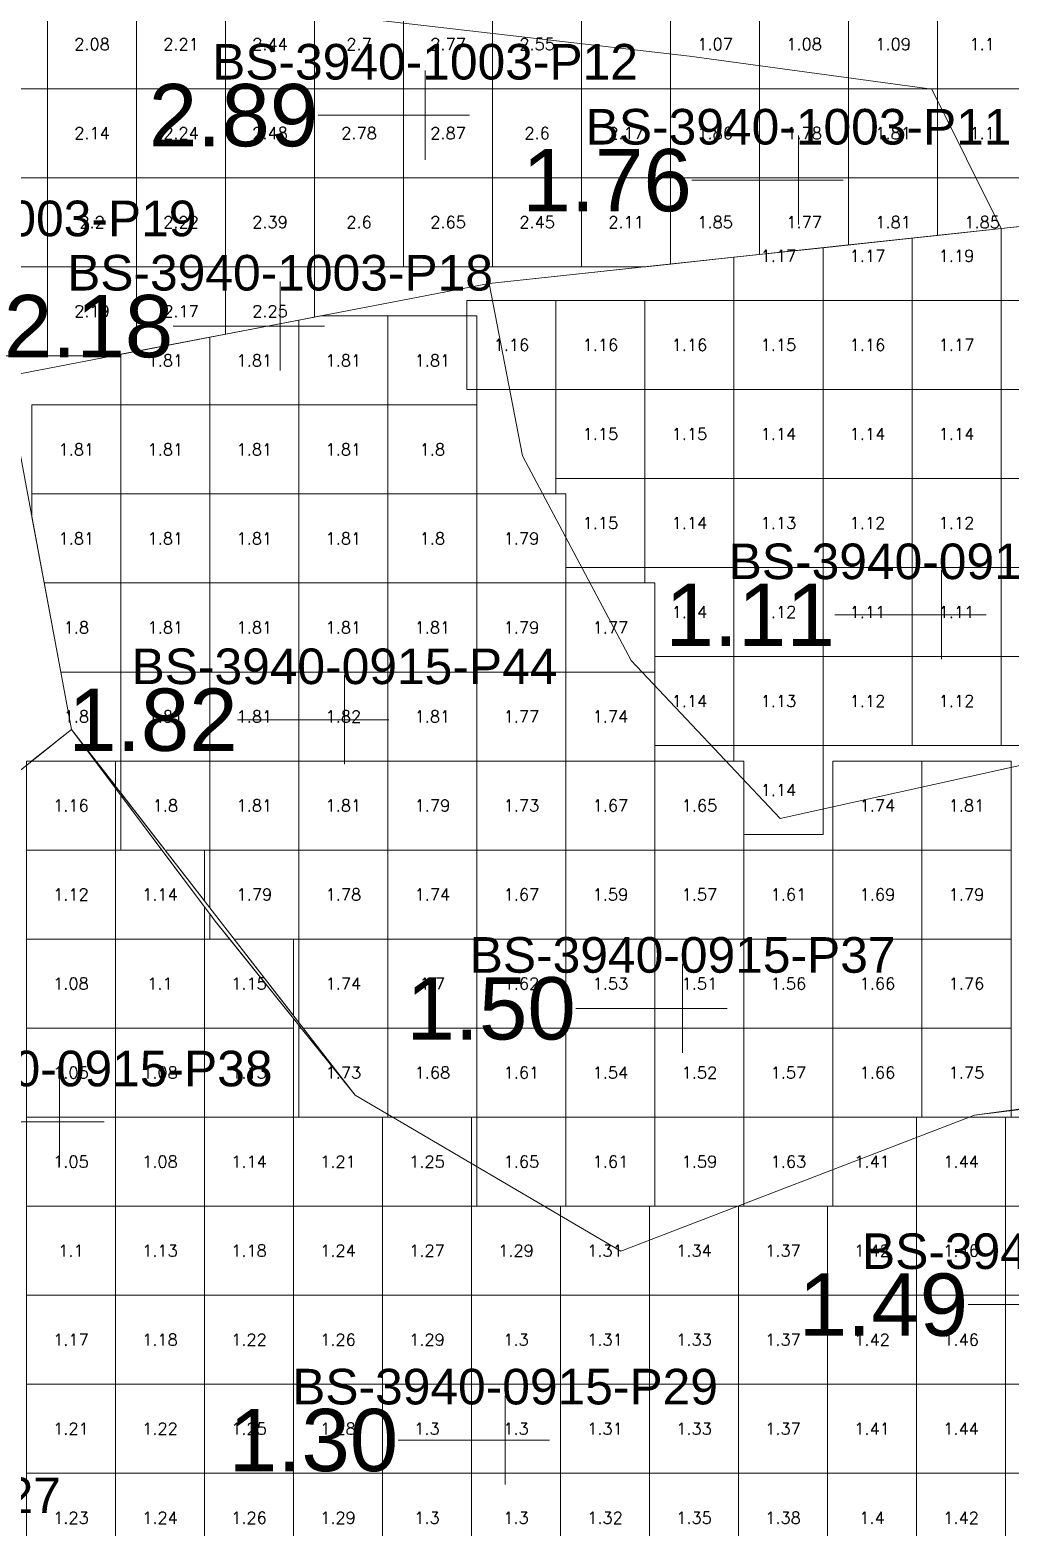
# Model space of a CAD drawing. Header units: inches. Extents: x 470001 to 470123, y 4349638 to 4349734.
# Drawn here: x 470048.66 to 470059.67, y 4349646.91 to 4349663.73 of the extents above; entities that cross this region are included whole.
import ezdxf
from ezdxf.enums import TextEntityAlignment as Align

# ---------------------------------------------------------------- set-up
doc = ezdxf.new("R2010")
doc.units = ezdxf.units.IN
doc.header["$MEASUREMENT"] = 0
for name, color, linetype, lineweight in [('0.500-1.000', 7, 'Continuous', 0), ('点', 7, 'Continuous', 0), ('爆区方格网', 7, 'Continuous', 0), ('线条', 7, 'Continuous', 0), ('钻孔', 7, 'Continuous', 0)]:
    doc.layers.add(name, color=color, linetype=linetype, lineweight=lineweight)
doc.styles.add('3dmine_textStyle_1', font='txt.shx', dxfattribs={"height": 1, "bigfont": 'gbcbig.shx'})
doc.styles.add('3dmine_textStyle_2', font='arial.ttf', dxfattribs={"height": 1})

msp = doc.modelspace()

# ---------------------------------------------------------------- hatches: boundary and pattern name
at = {"layer": '钻孔', "linetype": 'Continuous', "lineweight": 0, "true_color": 0xff0000, "extrusion": (0, 1, 0)}
for points in [[(-470054.097, 3930.18), (-470053.097, 3930.18), (-470053.097, 3941.18), (-470054.097, 3941.18)], [(-470058.294, 3929.85), (-470057.294, 3929.85), (-470057.294, 3940.85), (-470058.294, 3940.85)], [(-470049.137, 3930.22), (-470048.137, 3930.22), (-470048.137, 3941.22), (-470049.137, 3941.22)], [(-470052.468, 3930.36), (-470051.468, 3930.36), (-470051.468, 3941.36), (-470052.468, 3941.36)], [(-470053.192, 3929.817), (-470052.192, 3929.817), (-470052.192, 3940.817), (-470053.192, 3940.817)], [(-470056.991, 3929.75), (-470055.991, 3929.75), (-470055.991, 3940.75), (-470056.991, 3940.75)]]:
    msp.add_hatch(color=1, dxfattribs=at).paths.add_polyline_path(points, flags=0)
at = {"layer": '钻孔', "linetype": 'Continuous', "lineweight": 0, "true_color": 0x0000ff, "extrusion": (0, 1, 0)}
for points in [[(-470059.9, 3929.772), (-470058.9, 3929.772), (-470058.9, 3940.772), (-470059.9, 3940.772)], [(-470049.992, 3929.596), (-470048.992, 3929.596), (-470048.992, 3940.596), (-470049.992, 3940.596)], [(-470054.996, 3929.783), (-470053.996, 3929.783), (-470053.996, 3940.783), (-470054.996, 3940.783)]]:
    msp.add_hatch(color=5, dxfattribs=at).paths.add_polyline_path(points, flags=0)

# ---------------------------------------------------------------- linework, layer by layer
at = {"color": 5, "linetype": 'Continuous', "lineweight": 0, "true_color": 0x0000ff, "elevation": 3940.486}
msp.add_lwpolyline([(470059.568, 4349661.496), (470058.789, 4349663.063), (470056.068, 4349663.433), (470051.034, 4349664.014), (470045.693, 4349664.477), (470048.575, 4349669.089), (470049.134, 4349671.432), (470053.013, 4349672.199), (470054.969, 4349670.918), (470057.564, 4349669.703), (470060.242, 4349670.725), (470062.064, 4349672.658), (470063.61, 4349675.309), (470068.58, 4349676.606), (470071.461, 4349674.934), (470071.544, 4349671.081), (470069.538, 4349665.982), (470066.788, 4349662.272), (470059.568, 4349661.496), (470059.568, 4349661.496)], dxfattribs=at)
at = {"color": 1, "linetype": 'Continuous', "lineweight": 0, "true_color": 0xff0000, "elevation": 1971.02}
msp.add_lwpolyline([(470048.386, 4349659.836), (470053.816, 4349660.878), (470056.568, 4349661.174), (470059.568, 4349661.496), (470058.789, 4349663.063), (470056.068, 4349663.433), (470051.034, 4349664.014), (470045.693, 4349664.477)], dxfattribs=at)
at = {"color": 7, "linetype": 'Continuous', "lineweight": 0}
for points, elevation in [([(470047.117, 4349638.106), (470054.879, 4349638.777), (470061.268, 4349639.601), (470068.933, 4349639.99), (470072.867, 4349640.331), (470073.547, 4349643.49), (470075.928, 4349647.622), (470077.249, 4349652.237), (470076.521, 4349660.129), (470076.183, 4349663.27), (470072.137, 4349662.937), (470066.788, 4349662.272), (470067.495, 4349658.791), (470066.204, 4349656.669), (470063.283, 4349656.008), (470060.964, 4349655.726), (470057.087, 4349654.869), (470055.414, 4349656.646), (470054.192, 4349658.942), (470053.816, 4349660.878), (470048.386, 4349659.836), (470049.125, 4349655.871)], 3935.364), ([(470053.816, 4349660.878), (470054.192, 4349658.942), (470055.414, 4349656.646), (470057.087, 4349654.869), (470060.964, 4349655.726), (470063.283, 4349656.008), (470066.204, 4349656.669), (470067.495, 4349658.791), (470066.788, 4349662.272), (470053.816, 4349660.878), (470053.816, 4349660.878)], 3935.363), ([(470045.45, 4349652.937), (470049.125, 4349655.871), (470052.312, 4349651.762), (470055.296, 4349650.011), (470059.268, 4349651.538), (470067.525, 4349652.661), (470068.988, 4349652.36), (470070.251, 4349650.304), (470069.526, 4349649.115), (470066.875, 4349647.997), (470062.274, 4349647.979), (470061.243, 4349645.934), (470059.872, 4349644.483), (470058.91, 4349643.639), (470057.131, 4349643.145), (470053.818, 4349643.965), (470052.039, 4349645.708), (470048.627, 4349645.298)], 3935.363), ([(470049.125, 4349655.871), (470050.741, 4349653.716), (470052.312, 4349651.762), (470055.296, 4349650.011), (470059.268, 4349651.538), (470062.645, 4349651.953), (470067.525, 4349652.661), (470068.988, 4349652.36), (470070.251, 4349650.304), (470069.526, 4349649.115), (470066.875, 4349647.997), (470062.274, 4349647.979), (470061.243, 4349645.934), (470059.872, 4349644.483), (470058.91, 4349643.639), (470057.131, 4349643.145), (470053.818, 4349643.965), (470052.039, 4349645.708), (470048.627, 4349645.298)], 3935.364)]:
    msp.add_lwpolyline(points, dxfattribs=dict(at, elevation=elevation))
at = {"layer": '0.500-1.000', "color": 4, "linetype": 'Continuous', "lineweight": 0, "true_color": 0x00ffff}
msp.add_lwpolyline([(470049.125, 4349655.871), (470045.45, 4349652.937), (470042.09, 4349652.708), (470041.308, 4349654.163), (470040.661, 4349658.519), (470048.386, 4349659.836), (470049.125, 4349655.871)], dxfattribs=at)
at = {"layer": '点', "color": 138, "linetype": 'Continuous', "lineweight": 0, "true_color": 0x004c4c}
for points, elevation in [([(470053.097, 4349662.27), (470053.097, 4349663.27)], 3941.18), ([(470053.597, 4349662.77), (470052.597, 4349662.77)], 3941.18), ([(470057.294, 4349661.54), (470057.294, 4349662.54)], 3940.85), ([(470057.794, 4349662.04), (470056.794, 4349662.04)], 3940.85), ([(470051.468, 4349659.9), (470051.468, 4349660.9)], 3941.36), ([(470051.968, 4349660.4), (470050.968, 4349660.4)], 3941.36), ([(470058.9, 4349656.658), (470058.9, 4349657.658)], 3940.772), ([(470059.4, 4349657.158), (470058.4, 4349657.158)], 3940.772), ([(470052.192, 4349655.479), (470052.192, 4349656.479)], 3940.817), ([(470052.692, 4349655.979), (470051.692, 4349655.979)], 3940.817), ([(470055.991, 4349652.237), (470055.991, 4349653.237)], 3940.75), ([(470056.491, 4349652.737), (470055.491, 4349652.737)], 3940.75), ([(470048.992, 4349650.961), (470048.992, 4349651.961)], 3940.596), ([(470049.492, 4349651.461), (470048.492, 4349651.461)], 3940.596), ([(470053.996, 4349647.388), (470053.996, 4349648.388)], 3940.783), ([(470054.496, 4349647.888), (470053.496, 4349647.888)], 3940.783)]:
    msp.add_lwpolyline(points, dxfattribs=dict(at, elevation=elevation))
at = {"layer": '爆区方格网', "color": 1, "linetype": 'Continuous', "lineweight": 0, "true_color": 0xff0000}
for points, elevation in [([(470048.856, 4349663.067), (470047.856, 4349663.067), (470047.856, 4349664.067), (470048.856, 4349664.067), (470048.856, 4349663.067)], 3941.2), ([(470049.856, 4349663.067), (470048.856, 4349663.067), (470048.856, 4349664.067), (470049.856, 4349664.067), (470049.856, 4349663.067)], 3941.2), ([(470050.856, 4349663.067), (470049.856, 4349663.067), (470049.856, 4349664.067), (470050.856, 4349664.067), (470050.856, 4349663.067)], 3941.2), ([(470051.856, 4349663.067), (470050.856, 4349663.067), (470050.856, 4349664.067), (470051.856, 4349664.067), (470051.856, 4349663.067)], 3941.2), ([(470052.856, 4349663.067), (470051.856, 4349663.067), (470051.856, 4349664.067), (470052.856, 4349664.067), (470052.856, 4349663.067)], 3941.2), ([(470053.856, 4349663.067), (470052.856, 4349663.067), (470052.856, 4349664.067), (470053.856, 4349664.067), (470053.856, 4349663.067)], 3941.2), ([(470054.856, 4349663.067), (470053.856, 4349663.067), (470053.856, 4349664.067), (470054.856, 4349664.067), (470054.856, 4349663.067)], 3941.2), ([(470048.856, 4349662.067), (470047.856, 4349662.067), (470047.856, 4349663.067), (470048.856, 4349663.067), (470048.856, 4349662.067)], 3941.2), ([(470049.856, 4349662.067), (470048.856, 4349662.067), (470048.856, 4349663.067), (470049.856, 4349663.067), (470049.856, 4349662.067)], 3941.2), ([(470050.856, 4349662.067), (470049.856, 4349662.067), (470049.856, 4349663.067), (470050.856, 4349663.067), (470050.856, 4349662.067)], 3941.2), ([(470051.856, 4349662.067), (470050.856, 4349662.067), (470050.856, 4349663.067), (470051.856, 4349663.067), (470051.856, 4349662.067)], 3941.2), ([(470052.856, 4349662.067), (470051.856, 4349662.067), (470051.856, 4349663.067), (470052.856, 4349663.067), (470052.856, 4349662.067)], 3941.2), ([(470053.856, 4349662.067), (470052.856, 4349662.067), (470052.856, 4349663.067), (470053.856, 4349663.067), (470053.856, 4349662.067)], 3941.2), ([(470054.856, 4349662.067), (470053.856, 4349662.067), (470053.856, 4349663.067), (470054.856, 4349663.067), (470054.856, 4349662.067)], 3941.2), ([(470055.856, 4349662.067), (470054.856, 4349662.067), (470054.856, 4349663.067), (470055.856, 4349663.067), (470055.856, 4349662.067)], 3941.2), ([(470056.856, 4349662.067), (470055.856, 4349662.067), (470055.856, 4349663.067), (470056.856, 4349663.067), (470056.856, 4349662.067)], 3941.2), ([(470057.856, 4349662.067), (470056.856, 4349662.067), (470056.856, 4349663.067), (470057.856, 4349663.067), (470057.856, 4349662.067)], 3941.2), ([(470058.856, 4349662.067), (470057.856, 4349662.067), (470057.856, 4349663.067), (470058.856, 4349663.067), (470058.856, 4349662.067)], 3941.2), ([(470048.856, 4349661.067), (470047.856, 4349661.067), (470047.856, 4349662.067), (470048.856, 4349662.067), (470048.856, 4349661.067)], 3941.2), ([(470049.856, 4349661.067), (470048.856, 4349661.067), (470048.856, 4349662.067), (470049.856, 4349662.067), (470049.856, 4349661.067)], 3941.2), ([(470050.856, 4349661.067), (470049.856, 4349661.067), (470049.856, 4349662.067), (470050.856, 4349662.067), (470050.856, 4349661.067)], 3941.2), ([(470051.856, 4349661.067), (470050.856, 4349661.067), (470050.856, 4349662.067), (470051.856, 4349662.067), (470051.856, 4349661.067)], 3941.2), ([(470052.856, 4349661.067), (470051.856, 4349661.067), (470051.856, 4349662.067), (470052.856, 4349662.067), (470052.856, 4349661.067)], 3941.2), ([(470053.856, 4349661.067), (470052.856, 4349661.067), (470052.856, 4349662.067), (470053.856, 4349662.067), (470053.856, 4349661.067)], 3941.2), ([(470054.856, 4349661.067), (470053.856, 4349661.067), (470053.856, 4349662.067), (470054.856, 4349662.067), (470054.856, 4349661.067)], 3941.2), ([(470055.856, 4349661.097), (470055.578, 4349661.067), (470054.856, 4349661.067), (470054.856, 4349662.067), (470055.856, 4349662.067), (470055.856, 4349661.097)], 3941.2), ([(470056.856, 4349661.205), (470056.568, 4349661.174), (470055.856, 4349661.097), (470055.856, 4349662.067), (470056.856, 4349662.067), (470056.856, 4349661.205)], 3941.2), ([(470057.856, 4349661.312), (470056.856, 4349661.205), (470056.856, 4349662.067), (470057.856, 4349662.067), (470057.856, 4349661.312)], 3941.2), ([(470058.856, 4349661.42), (470057.856, 4349661.312), (470057.856, 4349662.067), (470058.856, 4349662.067), (470058.856, 4349661.42)], 3941.2), ([(470059.856, 4349661.527), (470059.568, 4349661.496), (470058.856, 4349661.42), (470058.856, 4349662.067), (470059.856, 4349662.067), (470059.856, 4349661.527)], 3941.2), ([(470048.856, 4349660.067), (470047.856, 4349660.067), (470047.856, 4349661.067), (470048.856, 4349661.067), (470048.856, 4349660.067)], 3941.2), ([(470049.856, 4349660.118), (470049.59, 4349660.067), (470048.856, 4349660.067), (470048.856, 4349661.067), (470049.856, 4349661.067), (470049.856, 4349660.118)], 3941.2), ([(470050.856, 4349660.31), (470049.856, 4349660.118), (470049.856, 4349661.067), (470050.856, 4349661.067), (470050.856, 4349660.31)], 3941.2), ([(470051.856, 4349660.502), (470050.856, 4349660.31), (470050.856, 4349661.067), (470051.856, 4349661.067), (470051.856, 4349660.502)], 3941.2), ([(470051.68, 4349659.515), (470050.68, 4349659.515), (470050.68, 4349660.276), (470051.68, 4349660.468), (470051.68, 4349659.515)], 3940.68), ([(470052.68, 4349659.515), (470051.68, 4349659.515), (470051.68, 4349660.468), (470051.922, 4349660.515), (470052.68, 4349660.515), (470052.68, 4349659.515)], 3940.68), ([(470053.68, 4349659.515), (470052.68, 4349659.515), (470052.68, 4349660.515), (470053.68, 4349660.515), (470053.68, 4349659.515)], 3940.68), ([(470050.68, 4349659.515), (470049.68, 4349659.515), (470049.68, 4349660.085), (470050.68, 4349660.276), (470050.68, 4349659.515)], 3940.68), ([(470049.68, 4349658.515), (470048.68, 4349658.515), (470048.68, 4349659.515), (470049.68, 4349659.515), (470049.68, 4349658.515)], 3940.68), ([(470050.68, 4349658.515), (470049.68, 4349658.515), (470049.68, 4349659.515), (470050.68, 4349659.515), (470050.68, 4349658.515)], 3940.68), ([(470051.68, 4349658.515), (470050.68, 4349658.515), (470050.68, 4349659.515), (470051.68, 4349659.515), (470051.68, 4349658.515)], 3940.68), ([(470052.68, 4349658.515), (470051.68, 4349658.515), (470051.68, 4349659.515), (470052.68, 4349659.515), (470052.68, 4349658.515)], 3940.68), ([(470053.68, 4349658.515), (470052.68, 4349658.515), (470052.68, 4349659.515), (470053.68, 4349659.515), (470053.68, 4349658.515)], 3940.68), ([(470049.68, 4349657.515), (470048.819, 4349657.515), (470048.68, 4349658.258), (470048.68, 4349658.515), (470049.68, 4349658.515), (470049.68, 4349657.515)], 3940.68), ([(470050.68, 4349657.515), (470049.68, 4349657.515), (470049.68, 4349658.515), (470050.68, 4349658.515), (470050.68, 4349657.515)], 3940.68), ([(470051.68, 4349657.515), (470050.68, 4349657.515), (470050.68, 4349658.515), (470051.68, 4349658.515), (470051.68, 4349657.515)], 3940.68), ([(470052.68, 4349657.515), (470051.68, 4349657.515), (470051.68, 4349658.515), (470052.68, 4349658.515), (470052.68, 4349657.515)], 3940.68), ([(470053.68, 4349657.515), (470052.68, 4349657.515), (470052.68, 4349658.515), (470053.68, 4349658.515), (470053.68, 4349657.515)], 3940.68), ([(470054.68, 4349657.515), (470053.68, 4349657.515), (470053.68, 4349658.515), (470054.68, 4349658.515), (470054.68, 4349657.515)], 3940.68), ([(470049.68, 4349656.515), (470049.005, 4349656.515), (470048.819, 4349657.515), (470049.68, 4349657.515), (470049.68, 4349656.515)], 3940.68), ([(470050.68, 4349656.515), (470049.68, 4349656.515), (470049.68, 4349657.515), (470050.68, 4349657.515), (470050.68, 4349656.515)], 3940.68), ([(470051.68, 4349656.515), (470050.68, 4349656.515), (470050.68, 4349657.515), (470051.68, 4349657.515), (470051.68, 4349656.515)], 3940.68), ([(470052.68, 4349656.515), (470051.68, 4349656.515), (470051.68, 4349657.515), (470052.68, 4349657.515), (470052.68, 4349656.515)], 3940.68), ([(470053.68, 4349656.515), (470052.68, 4349656.515), (470052.68, 4349657.515), (470053.68, 4349657.515), (470053.68, 4349656.515)], 3940.68), ([(470054.68, 4349656.515), (470053.68, 4349656.515), (470053.68, 4349657.515), (470054.68, 4349657.515), (470054.68, 4349656.515)], 3940.68), ([(470055.68, 4349656.515), (470054.68, 4349656.515), (470054.68, 4349657.515), (470055.68, 4349657.515), (470055.68, 4349656.515)], 3940.68), ([(470049.68, 4349655.515), (470049.402, 4349655.515), (470049.125, 4349655.871), (470049.392, 4349655.515), (470048.68, 4349655.515), (470048.68, 4349655.516), (470049.125, 4349655.871), (470049.005, 4349656.515), (470049.68, 4349656.515), (470049.68, 4349655.515)], 3940.68), ([(470050.68, 4349655.515), (470049.68, 4349655.515), (470049.68, 4349656.515), (470050.68, 4349656.515), (470050.68, 4349655.515)], 3940.68), ([(470051.68, 4349655.515), (470050.68, 4349655.515), (470050.68, 4349656.515), (470051.68, 4349656.515), (470051.68, 4349655.515)], 3940.68), ([(470052.68, 4349655.515), (470051.68, 4349655.515), (470051.68, 4349656.515), (470052.68, 4349656.515), (470052.68, 4349655.515)], 3940.68), ([(470053.68, 4349655.515), (470052.68, 4349655.515), (470052.68, 4349656.515), (470053.68, 4349656.515), (470053.68, 4349655.515)], 3940.68), ([(470054.68, 4349655.515), (470053.68, 4349655.515), (470053.68, 4349656.515), (470054.68, 4349656.515), (470054.68, 4349655.515)], 3940.68), ([(470055.68, 4349655.515), (470054.68, 4349655.515), (470054.68, 4349656.515), (470055.68, 4349656.515), (470055.68, 4349655.515)], 3940.68), ([(470050.68, 4349654.515), (470050.177, 4349654.515), (470049.68, 4349655.156), (470049.68, 4349655.515), (470050.68, 4349655.515), (470050.68, 4349654.515)], 3940.68), ([(470051.68, 4349654.515), (470050.68, 4349654.515), (470050.68, 4349655.515), (470051.68, 4349655.515), (470051.68, 4349654.515)], 3940.68), ([(470052.68, 4349654.515), (470051.68, 4349654.515), (470051.68, 4349655.515), (470052.68, 4349655.515), (470052.68, 4349654.515)], 3940.68), ([(470053.68, 4349654.515), (470052.68, 4349654.515), (470052.68, 4349655.515), (470053.68, 4349655.515), (470053.68, 4349654.515)], 3940.68), ([(470054.68, 4349654.515), (470053.68, 4349654.515), (470053.68, 4349655.515), (470054.68, 4349655.515), (470054.68, 4349654.515)], 3940.68), ([(470055.68, 4349654.515), (470054.68, 4349654.515), (470054.68, 4349655.515), (470055.68, 4349655.515), (470055.68, 4349654.515)], 3940.68), ([(470056.68, 4349654.515), (470055.68, 4349654.515), (470055.68, 4349655.515), (470056.68, 4349655.515), (470056.68, 4349654.515)], 3940.68), ([(470058.68, 4349654.515), (470057.68, 4349654.515), (470057.68, 4349655.515), (470058.68, 4349655.515), (470058.68, 4349654.515)], 3940.68), ([(470059.68, 4349654.515), (470058.68, 4349654.515), (470058.68, 4349655.515), (470059.68, 4349655.515), (470059.68, 4349654.515)], 3940.68), ([(470050.142, 4349654.515), (470049.68, 4349654.515), (470049.68, 4349655.131), (470050.142, 4349654.515)], 3940.68), ([(470051.68, 4349653.515), (470050.952, 4349653.515), (470050.68, 4349653.866), (470050.68, 4349654.515), (470051.68, 4349654.515), (470051.68, 4349653.515)], 3940.68), ([(470052.68, 4349653.515), (470051.68, 4349653.515), (470051.68, 4349654.515), (470052.68, 4349654.515), (470052.68, 4349653.515)], 3940.68), ([(470053.68, 4349653.515), (470052.68, 4349653.515), (470052.68, 4349654.515), (470053.68, 4349654.515), (470053.68, 4349653.515)], 3940.68), ([(470054.68, 4349653.515), (470053.68, 4349653.515), (470053.68, 4349654.515), (470054.68, 4349654.515), (470054.68, 4349653.515)], 3940.68), ([(470055.68, 4349653.515), (470054.68, 4349653.515), (470054.68, 4349654.515), (470055.68, 4349654.515), (470055.68, 4349653.515)], 3940.68), ([(470056.68, 4349653.515), (470055.68, 4349653.515), (470055.68, 4349654.515), (470056.68, 4349654.515), (470056.68, 4349653.515)], 3940.68), ([(470057.68, 4349653.515), (470056.68, 4349653.515), (470056.68, 4349654.515), (470057.68, 4349654.515), (470057.68, 4349653.515)], 3940.68), ([(470058.68, 4349653.515), (470057.68, 4349653.515), (470057.68, 4349654.515), (470058.68, 4349654.515), (470058.68, 4349653.515)], 3940.68), ([(470059.68, 4349653.515), (470058.68, 4349653.515), (470058.68, 4349654.515), (470059.68, 4349654.515), (470059.68, 4349653.515)], 3940.68), ([(470050.741, 4349653.716), (470050.903, 4349653.515), (470050.68, 4349653.515), (470050.68, 4349653.797), (470050.741, 4349653.716)], 3940.68), ([(470052.68, 4349652.515), (470051.728, 4349652.515), (470051.68, 4349652.576), (470051.68, 4349653.515), (470052.68, 4349653.515), (470052.68, 4349652.515)], 3940.68), ([(470053.68, 4349652.515), (470052.68, 4349652.515), (470052.68, 4349653.515), (470053.68, 4349653.515), (470053.68, 4349652.515)], 3940.68), ([(470054.68, 4349652.515), (470053.68, 4349652.515), (470053.68, 4349653.515), (470054.68, 4349653.515), (470054.68, 4349652.515)], 3940.68), ([(470055.68, 4349652.515), (470054.68, 4349652.515), (470054.68, 4349653.515), (470055.68, 4349653.515), (470055.68, 4349652.515)], 3940.68), ([(470056.68, 4349652.515), (470055.68, 4349652.515), (470055.68, 4349653.515), (470056.68, 4349653.515), (470056.68, 4349652.515)], 3940.68), ([(470057.68, 4349652.515), (470056.68, 4349652.515), (470056.68, 4349653.515), (470057.68, 4349653.515), (470057.68, 4349652.515)], 3940.68), ([(470058.68, 4349652.515), (470057.68, 4349652.515), (470057.68, 4349653.515), (470058.68, 4349653.515), (470058.68, 4349652.515)], 3940.68), ([(470059.68, 4349652.515), (470058.68, 4349652.515), (470058.68, 4349653.515), (470059.68, 4349653.515), (470059.68, 4349652.515)], 3940.68), ([(470051.706, 4349652.515), (470051.68, 4349652.515), (470051.68, 4349652.547), (470051.706, 4349652.515)], 3940.68), ([(470052.68, 4349651.515), (470051.68, 4349651.515), (470051.68, 4349652.515), (470051.706, 4349652.515), (470052.312, 4349651.762), (470051.728, 4349652.515), (470052.68, 4349652.515), (470052.68, 4349651.515)], 3940.68), ([(470053.68, 4349651.515), (470052.68, 4349651.515), (470052.68, 4349652.515), (470053.68, 4349652.515), (470053.68, 4349651.515)], 3940.68), ([(470054.68, 4349651.515), (470053.68, 4349651.515), (470053.68, 4349652.515), (470054.68, 4349652.515), (470054.68, 4349651.515)], 3940.68), ([(470055.68, 4349651.515), (470054.68, 4349651.515), (470054.68, 4349652.515), (470055.68, 4349652.515), (470055.68, 4349651.515)], 3940.68), ([(470056.68, 4349651.515), (470055.68, 4349651.515), (470055.68, 4349652.515), (470056.68, 4349652.515), (470056.68, 4349651.515)], 3940.68), ([(470057.68, 4349651.515), (470056.68, 4349651.515), (470056.68, 4349652.515), (470057.68, 4349652.515), (470057.68, 4349651.515)], 3940.68), ([(470058.68, 4349651.515), (470057.68, 4349651.515), (470057.68, 4349652.515), (470058.68, 4349652.515), (470058.68, 4349651.515)], 3940.68), ([(470059.68, 4349651.594), (470059.268, 4349651.538), (470059.68, 4349651.589), (470059.68, 4349651.515), (470058.68, 4349651.515), (470058.68, 4349652.515), (470059.68, 4349652.515), (470059.68, 4349651.594)], 3940.68), ([(470054.68, 4349650.515), (470053.68, 4349650.515), (470053.68, 4349651.515), (470054.68, 4349651.515), (470054.68, 4349650.515)], 3940.68), ([(470055.68, 4349650.515), (470054.68, 4349650.515), (470054.68, 4349651.515), (470055.68, 4349651.515), (470055.68, 4349650.515)], 3940.68), ([(470056.68, 4349650.515), (470055.68, 4349650.515), (470055.68, 4349651.515), (470056.68, 4349651.515), (470056.68, 4349650.515)], 3940.68), ([(470057.68, 4349650.515), (470056.68, 4349650.515), (470056.68, 4349651.515), (470057.68, 4349651.515), (470057.68, 4349650.515)], 3940.68)]:
    msp.add_lwpolyline(points, dxfattribs=dict(at, elevation=elevation))
at = {"layer": '爆区方格网', "color": 5, "linetype": 'Continuous', "lineweight": 0, "true_color": 0x0000ff}
for points, elevation in [([(470056.856, 4349663.067), (470055.856, 4349663.067), (470055.856, 4349664.067), (470056.856, 4349664.067), (470056.856, 4349663.067)], 3941.06), ([(470057.856, 4349663.067), (470056.856, 4349663.067), (470056.856, 4349664.067), (470057.856, 4349664.067), (470057.856, 4349663.067)], 3941.06), ([(470058.856, 4349663.067), (470057.856, 4349663.067), (470057.856, 4349664.067), (470058.856, 4349664.067), (470058.856, 4349663.067)], 3941.06), ([(470059.856, 4349663.067), (470058.856, 4349663.067), (470058.856, 4349664.067), (470059.856, 4349664.067), (470059.856, 4349663.067)], 3941.06), ([(470059.856, 4349662.067), (470058.856, 4349662.067), (470058.856, 4349663.067), (470059.856, 4349663.067), (470059.856, 4349662.067)], 3941.06), ([(470060.568, 4349660.689), (470059.568, 4349660.689), (470059.568, 4349661.496), (470060.568, 4349661.604), (470060.568, 4349660.689)], 3940.486), ([(470058.568, 4349660.689), (470057.568, 4349660.689), (470057.568, 4349661.281), (470058.568, 4349661.389), (470058.568, 4349660.689)], 3940.486), ([(470059.568, 4349660.689), (470058.568, 4349660.689), (470058.568, 4349661.389), (470059.568, 4349661.496), (470059.568, 4349660.689)], 3940.486), ([(470057.568, 4349660.689), (470056.568, 4349660.689), (470056.568, 4349661.174), (470057.568, 4349661.281), (470057.568, 4349660.689)], 3940.486), ([(470054.568, 4349659.689), (470053.568, 4349659.689), (470053.568, 4349660.689), (470054.568, 4349660.689), (470054.568, 4349659.689)], 3940.486), ([(470055.568, 4349659.689), (470054.568, 4349659.689), (470054.568, 4349660.689), (470055.568, 4349660.689), (470055.568, 4349659.689)], 3940.486), ([(470056.568, 4349659.689), (470055.568, 4349659.689), (470055.568, 4349660.689), (470056.568, 4349660.689), (470056.568, 4349659.689)], 3940.486), ([(470057.568, 4349659.689), (470056.568, 4349659.689), (470056.568, 4349660.689), (470057.568, 4349660.689), (470057.568, 4349659.689)], 3940.486), ([(470058.568, 4349659.689), (470057.568, 4349659.689), (470057.568, 4349660.689), (470058.568, 4349660.689), (470058.568, 4349659.689)], 3940.486), ([(470059.568, 4349659.689), (470058.568, 4349659.689), (470058.568, 4349660.689), (470059.568, 4349660.689), (470059.568, 4349659.689)], 3940.486), ([(470060.568, 4349659.689), (470059.568, 4349659.689), (470059.568, 4349660.689), (470060.568, 4349660.689), (470060.568, 4349659.689)], 3940.486), ([(470055.568, 4349658.689), (470054.568, 4349658.689), (470054.568, 4349659.689), (470055.568, 4349659.689), (470055.568, 4349658.689)], 3940.486), ([(470056.568, 4349658.689), (470055.568, 4349658.689), (470055.568, 4349659.689), (470056.568, 4349659.689), (470056.568, 4349658.689)], 3940.486), ([(470057.568, 4349658.689), (470056.568, 4349658.689), (470056.568, 4349659.689), (470057.568, 4349659.689), (470057.568, 4349658.689)], 3940.486), ([(470058.568, 4349658.689), (470057.568, 4349658.689), (470057.568, 4349659.689), (470058.568, 4349659.689), (470058.568, 4349658.689)], 3940.486), ([(470059.568, 4349658.689), (470058.568, 4349658.689), (470058.568, 4349659.689), (470059.568, 4349659.689), (470059.568, 4349658.689)], 3940.486), ([(470060.568, 4349658.689), (470059.568, 4349658.689), (470059.568, 4349659.689), (470060.568, 4349659.689), (470060.568, 4349658.689)], 3940.486), ([(470055.568, 4349657.689), (470054.68, 4349657.689), (470054.68, 4349658.515), (470054.568, 4349658.515), (470054.568, 4349658.689), (470055.568, 4349658.689), (470055.568, 4349657.689)], 3940.486), ([(470056.568, 4349657.689), (470055.568, 4349657.689), (470055.568, 4349658.689), (470056.568, 4349658.689), (470056.568, 4349657.689)], 3940.486), ([(470057.568, 4349657.689), (470056.568, 4349657.689), (470056.568, 4349658.689), (470057.568, 4349658.689), (470057.568, 4349657.689)], 3940.486), ([(470058.568, 4349657.689), (470057.568, 4349657.689), (470057.568, 4349658.689), (470058.568, 4349658.689), (470058.568, 4349657.689)], 3940.486), ([(470059.568, 4349657.689), (470058.568, 4349657.689), (470058.568, 4349658.689), (470059.568, 4349658.689), (470059.568, 4349657.689)], 3940.486), ([(470060.568, 4349657.689), (470059.568, 4349657.689), (470059.568, 4349658.689), (470060.568, 4349658.689), (470060.568, 4349657.689)], 3940.486), ([(470056.568, 4349656.689), (470055.68, 4349656.689), (470055.68, 4349657.515), (470055.568, 4349657.515), (470055.568, 4349657.689), (470056.568, 4349657.689), (470056.568, 4349656.689)], 3940.486), ([(470057.568, 4349656.689), (470056.568, 4349656.689), (470056.568, 4349657.689), (470057.568, 4349657.689), (470057.568, 4349656.689)], 3940.486), ([(470058.568, 4349656.689), (470057.568, 4349656.689), (470057.568, 4349657.689), (470058.568, 4349657.689), (470058.568, 4349656.689)], 3940.486), ([(470059.568, 4349656.689), (470058.568, 4349656.689), (470058.568, 4349657.689), (470059.568, 4349657.689), (470059.568, 4349656.689)], 3940.486), ([(470060.568, 4349656.689), (470059.568, 4349656.689), (470059.568, 4349657.689), (470060.568, 4349657.689), (470060.568, 4349656.689)], 3940.486), ([(470056.568, 4349655.689), (470055.68, 4349655.689), (470055.68, 4349656.515), (470055.68, 4349656.689), (470056.568, 4349656.689), (470056.568, 4349655.689)], 3940.486), ([(470057.568, 4349655.689), (470056.568, 4349655.689), (470056.568, 4349656.689), (470057.568, 4349656.689), (470057.568, 4349655.689)], 3940.486), ([(470058.568, 4349655.689), (470057.568, 4349655.689), (470057.568, 4349656.689), (470058.568, 4349656.689), (470058.568, 4349655.689)], 3940.486), ([(470059.568, 4349655.689), (470058.568, 4349655.689), (470058.568, 4349656.689), (470059.568, 4349656.689), (470059.568, 4349655.689)], 3940.486), ([(470060.568, 4349655.689), (470059.568, 4349655.689), (470059.568, 4349656.689), (470060.568, 4349656.689), (470060.568, 4349655.689)], 3940.486), ([(470057.568, 4349654.689), (470056.68, 4349654.689), (470056.68, 4349655.515), (470056.568, 4349655.515), (470056.568, 4349655.689), (470057.568, 4349655.689), (470057.568, 4349654.689)], 3940.486), ([(470049.619, 4349655.213), (470049.619, 4349654.515), (470048.619, 4349654.515), (470048.619, 4349655.515), (470049.392, 4349655.515), (470049.619, 4349655.213)], 3940.213), ([(470049.619, 4349655.235), (470049.402, 4349655.515), (470049.619, 4349655.515), (470049.619, 4349655.235)], 3940.213), ([(470049.619, 4349653.515), (470048.619, 4349653.515), (470048.619, 4349654.515), (470049.619, 4349654.515), (470049.619, 4349653.515)], 3940.213), ([(470050.619, 4349653.879), (470050.619, 4349653.515), (470049.619, 4349653.515), (470049.619, 4349654.515), (470050.142, 4349654.515), (470050.619, 4349653.879)], 3940.213), ([(470050.619, 4349653.945), (470050.177, 4349654.515), (470050.619, 4349654.515), (470050.619, 4349653.945)], 3940.213), ([(470049.619, 4349652.515), (470048.619, 4349652.515), (470048.619, 4349653.515), (470049.619, 4349653.515), (470049.619, 4349652.515)], 3940.213), ([(470050.619, 4349652.515), (470049.619, 4349652.515), (470049.619, 4349653.515), (470050.619, 4349653.515), (470050.619, 4349652.515)], 3940.213), ([(470051.619, 4349652.624), (470051.619, 4349652.515), (470050.619, 4349652.515), (470050.619, 4349653.515), (470050.903, 4349653.515), (470051.619, 4349652.624)], 3940.213), ([(470051.619, 4349652.655), (470050.952, 4349653.515), (470051.619, 4349653.515), (470051.619, 4349652.655)], 3940.213), ([(470049.619, 4349651.515), (470048.619, 4349651.515), (470048.619, 4349652.515), (470049.619, 4349652.515), (470049.619, 4349651.515)], 3940.213), ([(470050.619, 4349651.515), (470049.619, 4349651.515), (470049.619, 4349652.515), (470050.619, 4349652.515), (470050.619, 4349651.515)], 3940.213), ([(470051.619, 4349651.515), (470050.619, 4349651.515), (470050.619, 4349652.515), (470051.619, 4349652.515), (470051.619, 4349651.515)], 3940.213), ([(470049.619, 4349650.515), (470048.619, 4349650.515), (470048.619, 4349651.515), (470049.619, 4349651.515), (470049.619, 4349650.515)], 3940.213), ([(470050.619, 4349650.515), (470049.619, 4349650.515), (470049.619, 4349651.515), (470050.619, 4349651.515), (470050.619, 4349650.515)], 3940.213), ([(470051.619, 4349650.515), (470050.619, 4349650.515), (470050.619, 4349651.515), (470051.619, 4349651.515), (470051.619, 4349650.515)], 3940.213), ([(470052.619, 4349650.515), (470051.619, 4349650.515), (470051.619, 4349651.515), (470052.619, 4349651.515), (470052.619, 4349650.515)], 3940.213), ([(470053.619, 4349650.515), (470052.619, 4349650.515), (470052.619, 4349651.515), (470053.619, 4349651.515), (470053.619, 4349650.515)], 3940.213), ([(470058.619, 4349650.515), (470057.68, 4349650.515), (470057.68, 4349651.515), (470058.619, 4349651.515), (470058.619, 4349650.515)], 3940.213), ([(470059.619, 4349650.515), (470058.619, 4349650.515), (470058.619, 4349651.515), (470059.619, 4349651.515), (470059.619, 4349650.515)], 3940.213), ([(470060.619, 4349650.515), (470059.619, 4349650.515), (470059.619, 4349651.515), (470060.619, 4349651.515), (470060.619, 4349650.515)], 3940.213), ([(470049.619, 4349649.515), (470048.619, 4349649.515), (470048.619, 4349650.515), (470049.619, 4349650.515), (470049.619, 4349649.515)], 3940.213), ([(470050.619, 4349649.515), (470049.619, 4349649.515), (470049.619, 4349650.515), (470050.619, 4349650.515), (470050.619, 4349649.515)], 3940.213), ([(470051.619, 4349649.515), (470050.619, 4349649.515), (470050.619, 4349650.515), (470051.619, 4349650.515), (470051.619, 4349649.515)], 3940.213), ([(470052.619, 4349649.515), (470051.619, 4349649.515), (470051.619, 4349650.515), (470052.619, 4349650.515), (470052.619, 4349649.515)], 3940.213), ([(470053.619, 4349649.515), (470052.619, 4349649.515), (470052.619, 4349650.515), (470053.619, 4349650.515), (470053.619, 4349649.515)], 3940.213), ([(470054.619, 4349649.515), (470053.619, 4349649.515), (470053.619, 4349650.515), (470054.619, 4349650.515), (470054.619, 4349649.515)], 3940.213), ([(470055.619, 4349649.515), (470054.619, 4349649.515), (470054.619, 4349650.515), (470055.619, 4349650.515), (470055.619, 4349649.515)], 3940.213), ([(470056.619, 4349649.515), (470055.619, 4349649.515), (470055.619, 4349650.515), (470056.619, 4349650.515), (470056.619, 4349649.515)], 3940.213), ([(470057.619, 4349649.515), (470056.619, 4349649.515), (470056.619, 4349650.515), (470057.619, 4349650.515), (470057.619, 4349649.515)], 3940.213), ([(470058.619, 4349649.515), (470057.619, 4349649.515), (470057.619, 4349650.515), (470058.619, 4349650.515), (470058.619, 4349649.515)], 3940.213), ([(470059.619, 4349649.515), (470058.619, 4349649.515), (470058.619, 4349650.515), (470059.619, 4349650.515), (470059.619, 4349649.515)], 3940.213), ([(470060.619, 4349649.515), (470059.619, 4349649.515), (470059.619, 4349650.515), (470060.619, 4349650.515), (470060.619, 4349649.515)], 3940.213), ([(470049.619, 4349648.515), (470048.619, 4349648.515), (470048.619, 4349649.515), (470049.619, 4349649.515), (470049.619, 4349648.515)], 3940.213), ([(470050.619, 4349648.515), (470049.619, 4349648.515), (470049.619, 4349649.515), (470050.619, 4349649.515), (470050.619, 4349648.515)], 3940.213), ([(470051.619, 4349648.515), (470050.619, 4349648.515), (470050.619, 4349649.515), (470051.619, 4349649.515), (470051.619, 4349648.515)], 3940.213), ([(470052.619, 4349648.515), (470051.619, 4349648.515), (470051.619, 4349649.515), (470052.619, 4349649.515), (470052.619, 4349648.515)], 3940.213), ([(470053.619, 4349648.515), (470052.619, 4349648.515), (470052.619, 4349649.515), (470053.619, 4349649.515), (470053.619, 4349648.515)], 3940.213), ([(470054.619, 4349648.515), (470053.619, 4349648.515), (470053.619, 4349649.515), (470054.619, 4349649.515), (470054.619, 4349648.515)], 3940.213), ([(470055.619, 4349648.515), (470054.619, 4349648.515), (470054.619, 4349649.515), (470055.619, 4349649.515), (470055.619, 4349648.515)], 3940.213), ([(470056.619, 4349648.515), (470055.619, 4349648.515), (470055.619, 4349649.515), (470056.619, 4349649.515), (470056.619, 4349648.515)], 3940.213), ([(470057.619, 4349648.515), (470056.619, 4349648.515), (470056.619, 4349649.515), (470057.619, 4349649.515), (470057.619, 4349648.515)], 3940.213), ([(470058.619, 4349648.515), (470057.619, 4349648.515), (470057.619, 4349649.515), (470058.619, 4349649.515), (470058.619, 4349648.515)], 3940.213), ([(470059.619, 4349648.515), (470058.619, 4349648.515), (470058.619, 4349649.515), (470059.619, 4349649.515), (470059.619, 4349648.515)], 3940.213), ([(470060.619, 4349648.515), (470059.619, 4349648.515), (470059.619, 4349649.515), (470060.619, 4349649.515), (470060.619, 4349648.515)], 3940.213), ([(470049.619, 4349647.515), (470048.619, 4349647.515), (470048.619, 4349648.515), (470049.619, 4349648.515), (470049.619, 4349647.515)], 3940.213), ([(470050.619, 4349647.515), (470049.619, 4349647.515), (470049.619, 4349648.515), (470050.619, 4349648.515), (470050.619, 4349647.515)], 3940.213), ([(470051.619, 4349647.515), (470050.619, 4349647.515), (470050.619, 4349648.515), (470051.619, 4349648.515), (470051.619, 4349647.515)], 3940.213), ([(470052.619, 4349647.515), (470051.619, 4349647.515), (470051.619, 4349648.515), (470052.619, 4349648.515), (470052.619, 4349647.515)], 3940.213), ([(470053.619, 4349647.515), (470052.619, 4349647.515), (470052.619, 4349648.515), (470053.619, 4349648.515), (470053.619, 4349647.515)], 3940.213), ([(470054.619, 4349647.515), (470053.619, 4349647.515), (470053.619, 4349648.515), (470054.619, 4349648.515), (470054.619, 4349647.515)], 3940.213), ([(470055.619, 4349647.515), (470054.619, 4349647.515), (470054.619, 4349648.515), (470055.619, 4349648.515), (470055.619, 4349647.515)], 3940.213), ([(470056.619, 4349647.515), (470055.619, 4349647.515), (470055.619, 4349648.515), (470056.619, 4349648.515), (470056.619, 4349647.515)], 3940.213), ([(470057.619, 4349647.515), (470056.619, 4349647.515), (470056.619, 4349648.515), (470057.619, 4349648.515), (470057.619, 4349647.515)], 3940.213), ([(470058.619, 4349647.515), (470057.619, 4349647.515), (470057.619, 4349648.515), (470058.619, 4349648.515), (470058.619, 4349647.515)], 3940.213), ([(470059.619, 4349647.515), (470058.619, 4349647.515), (470058.619, 4349648.515), (470059.619, 4349648.515), (470059.619, 4349647.515)], 3940.213), ([(470060.619, 4349647.515), (470059.619, 4349647.515), (470059.619, 4349648.515), (470060.619, 4349648.515), (470060.619, 4349647.515)], 3940.213), ([(470049.619, 4349646.515), (470048.619, 4349646.515), (470048.619, 4349647.515), (470049.619, 4349647.515), (470049.619, 4349646.515)], 3940.213), ([(470050.619, 4349646.515), (470049.619, 4349646.515), (470049.619, 4349647.515), (470050.619, 4349647.515), (470050.619, 4349646.515)], 3940.213), ([(470051.619, 4349646.515), (470050.619, 4349646.515), (470050.619, 4349647.515), (470051.619, 4349647.515), (470051.619, 4349646.515)], 3940.213), ([(470052.619, 4349646.515), (470051.619, 4349646.515), (470051.619, 4349647.515), (470052.619, 4349647.515), (470052.619, 4349646.515)], 3940.213), ([(470053.619, 4349646.515), (470052.619, 4349646.515), (470052.619, 4349647.515), (470053.619, 4349647.515), (470053.619, 4349646.515)], 3940.213), ([(470054.619, 4349646.515), (470053.619, 4349646.515), (470053.619, 4349647.515), (470054.619, 4349647.515), (470054.619, 4349646.515)], 3940.213), ([(470055.619, 4349646.515), (470054.619, 4349646.515), (470054.619, 4349647.515), (470055.619, 4349647.515), (470055.619, 4349646.515)], 3940.213), ([(470056.619, 4349646.515), (470055.619, 4349646.515), (470055.619, 4349647.515), (470056.619, 4349647.515), (470056.619, 4349646.515)], 3940.213), ([(470057.619, 4349646.515), (470056.619, 4349646.515), (470056.619, 4349647.515), (470057.619, 4349647.515), (470057.619, 4349646.515)], 3940.213), ([(470058.619, 4349646.515), (470057.619, 4349646.515), (470057.619, 4349647.515), (470058.619, 4349647.515), (470058.619, 4349646.515)], 3940.213), ([(470059.619, 4349646.515), (470058.619, 4349646.515), (470058.619, 4349647.515), (470059.619, 4349647.515), (470059.619, 4349646.515)], 3940.213), ([(470060.619, 4349646.515), (470059.619, 4349646.515), (470059.619, 4349647.515), (470060.619, 4349647.515), (470060.619, 4349646.515)], 3940.213)]:
    msp.add_lwpolyline(points, dxfattribs=dict(at, elevation=elevation))
at = {"layer": '线条', "color": 138, "linetype": 'Continuous', "lineweight": 0, "true_color": 0x004c4c}
for points, elevation in [([(470053.097, 4349662.77), (470053.097, 4349662.77), (470053.097, 4349662.77)], 3941.18), ([(470057.294, 4349662.04), (470057.294, 4349662.04), (470057.294, 4349662.04)], 3940.85), ([(470051.468, 4349660.4), (470051.468, 4349660.4), (470051.468, 4349660.4)], 3941.36), ([(470058.9, 4349657.158), (470058.9, 4349657.158), (470058.9, 4349657.158)], 3940.772), ([(470052.192, 4349655.979), (470052.192, 4349655.979), (470052.192, 4349655.979)], 3940.817), ([(470055.991, 4349652.737), (470055.991, 4349652.737), (470055.991, 4349652.737)], 3940.75), ([(470048.992, 4349651.461), (470048.992, 4349651.461), (470048.992, 4349651.461)], 3940.596), ([(470053.996, 4349647.888), (470053.996, 4349647.888), (470053.996, 4349647.888)], 3940.783)]:
    msp.add_lwpolyline(points, dxfattribs=dict(at, elevation=elevation))
at = {"layer": '钻孔', "color": 1, "linetype": 'Continuous', "lineweight": 0, "true_color": 0xff0000}
for points, elevation in [([(470053.097, 4349662.77), (470051.897, 4349662.77)], 3941.18), ([(470053.097, 4349662.77), (470051.897, 4349662.77)], 3930.18), ([(470057.294, 4349662.04), (470056.094, 4349662.04)], 3940.85), ([(470057.294, 4349662.04), (470056.094, 4349662.04)], 3929.85), ([(470051.468, 4349660.4), (470050.268, 4349660.4)], 3941.36), ([(470051.468, 4349660.4), (470050.268, 4349660.4)], 3930.36), ([(470052.192, 4349655.979), (470050.992, 4349655.979)], 3940.817), ([(470052.192, 4349655.979), (470050.992, 4349655.979)], 3929.817), ([(470055.991, 4349652.737), (470054.791, 4349652.737)], 3940.75), ([(470055.991, 4349652.737), (470054.791, 4349652.737)], 3929.75)]:
    msp.add_lwpolyline(points, dxfattribs=dict(at, elevation=elevation))
at = {"layer": '钻孔', "color": 5, "linetype": 'Continuous', "lineweight": 0, "true_color": 0x0000ff}
for points, elevation in [([(470058.9, 4349657.158), (470057.7, 4349657.158)], 3940.772), ([(470058.9, 4349657.158), (470057.7, 4349657.158)], 3929.772), ([(470048.992, 4349651.461), (470047.792, 4349651.461)], 3940.596), ([(470048.992, 4349651.461), (470047.792, 4349651.461)], 3929.596), ([(470060.398, 4349649.409), (470059.198, 4349649.409)], 3940.9), ([(470060.398, 4349649.409), (470059.198, 4349649.409)], 3929.9), ([(470053.996, 4349647.888), (470052.796, 4349647.888)], 3940.783), ([(470053.996, 4349647.888), (470052.796, 4349647.888)], 3929.783)]:
    msp.add_lwpolyline(points, dxfattribs=dict(at, elevation=elevation))

# ---------------------------------------------------------------- texts
at = {"color": 1, "linetype": 'Continuous', "lineweight": 0, "true_color": 0xff0000, "style": '3dmine_textStyle_1'}
for s, p in [('2.08', (470049.356, 4349663.567, 3941.2)), ('2.21', (470050.356, 4349663.567, 3941.2)), ('2.44', (470051.356, 4349663.567, 3941.2)), ('2.7', (470052.356, 4349663.567, 3941.2)), ('2.77', (470053.356, 4349663.567, 3941.2)), ('2.55', (470054.356, 4349663.567, 3941.2)), ('2.14', (470049.356, 4349662.567, 3941.2)), ('2.24', (470050.356, 4349662.567, 3941.2)), ('2.48', (470051.356, 4349662.567, 3941.2)), ('2.78', (470052.356, 4349662.567, 3941.2)), ('2.87', (470053.356, 4349662.567, 3941.2)), ('2.6', (470054.356, 4349662.567, 3941.2)), ('2.17', (470055.356, 4349662.567, 3941.2)), ('1.86', (470056.356, 4349662.567, 3941.2)), ('1.78', (470057.356, 4349662.567, 3941.2)), ('1.81', (470058.356, 4349662.567, 3941.2)), ('2.2', (470049.356, 4349661.567, 3941.2)), ('2.22', (470050.356, 4349661.567, 3941.2)), ('2.39', (470051.356, 4349661.567, 3941.2)), ('2.6', (470052.356, 4349661.567, 3941.2)), ('2.65', (470053.356, 4349661.567, 3941.2)), ('2.45', (470054.356, 4349661.567, 3941.2)), ('2.11', (470055.356, 4349661.567, 3941.2)), ('1.85', (470056.356, 4349661.567, 3941.2)), ('1.77', (470057.356, 4349661.567, 3941.2)), ('1.81', (470058.356, 4349661.567, 3941.2)), ('1.85', (470059.356, 4349661.567, 3941.2)), ('2.19', (470049.356, 4349660.567, 3941.2)), ('2.17', (470050.356, 4349660.567, 3941.2)), ('2.25', (470051.356, 4349660.567, 3941.2)), ('1.81', (470050.18, 4349660.015, 3940.68)), ('1.81', (470051.18, 4349660.015, 3940.68)), ('1.81', (470052.18, 4349660.015, 3940.68)), ('1.81', (470053.18, 4349660.015, 3940.68)), ('1.81', (470049.18, 4349659.015, 3940.68)), ('1.81', (470050.18, 4349659.015, 3940.68)), ('1.81', (470051.18, 4349659.015, 3940.68)), ('1.81', (470052.18, 4349659.015, 3940.68)), ('1.8', (470053.18, 4349659.015, 3940.68)), ('1.81', (470049.18, 4349658.015, 3940.68)), ('1.81', (470050.18, 4349658.015, 3940.68)), ('1.81', (470051.18, 4349658.015, 3940.68)), ('1.81', (470052.18, 4349658.015, 3940.68)), ('1.8', (470053.18, 4349658.015, 3940.68)), ('1.79', (470054.18, 4349658.015, 3940.68)), ('1.8', (470049.18, 4349657.015, 3940.68)), ('1.81', (470050.18, 4349657.015, 3940.68)), ('1.81', (470051.18, 4349657.015, 3940.68)), ('1.81', (470052.18, 4349657.015, 3940.68)), ('1.81', (470053.18, 4349657.015, 3940.68)), ('1.79', (470054.18, 4349657.015, 3940.68)), ('1.77', (470055.18, 4349657.015, 3940.68)), ('1.8', (470049.18, 4349656.015, 3940.68)), ('1.81', (470050.18, 4349656.015, 3940.68)), ('1.81', (470051.18, 4349656.015, 3940.68)), ('1.82', (470052.18, 4349656.015, 3940.68)), ('1.81', (470053.18, 4349656.015, 3940.68)), ('1.77', (470054.18, 4349656.015, 3940.68)), ('1.74', (470055.18, 4349656.015, 3940.68)), ('1.8', (470050.18, 4349655.015, 3940.68)), ('1.81', (470051.18, 4349655.015, 3940.68)), ('1.81', (470052.18, 4349655.015, 3940.68)), ('1.79', (470053.18, 4349655.015, 3940.68)), ('1.73', (470054.18, 4349655.015, 3940.68)), ('1.67', (470055.18, 4349655.015, 3940.68)), ('1.65', (470056.18, 4349655.015, 3940.68)), ('1.74', (470058.18, 4349655.015, 3940.68)), ('1.81', (470059.18, 4349655.015, 3940.68)), ('1.79', (470051.18, 4349654.015, 3940.68)), ('1.78', (470052.18, 4349654.015, 3940.68)), ('1.74', (470053.18, 4349654.015, 3940.68)), ('1.67', (470054.18, 4349654.015, 3940.68)), ('1.59', (470055.18, 4349654.015, 3940.68)), ('1.57', (470056.18, 4349654.015, 3940.68)), ('1.61', (470057.18, 4349654.015, 3940.68)), ('1.69', (470058.18, 4349654.015, 3940.68)), ('1.79', (470059.18, 4349654.015, 3940.68)), ('1.74', (470052.18, 4349653.015, 3940.68)), ('1.7', (470053.18, 4349653.015, 3940.68)), ('1.62', (470054.18, 4349653.015, 3940.68)), ('1.53', (470055.18, 4349653.015, 3940.68)), ('1.51', (470056.18, 4349653.015, 3940.68)), ('1.56', (470057.18, 4349653.015, 3940.68)), ('1.66', (470058.18, 4349653.015, 3940.68)), ('1.76', (470059.18, 4349653.015, 3940.68)), ('1.73', (470052.18, 4349652.015, 3940.68)), ('1.68', (470053.18, 4349652.015, 3940.68)), ('1.61', (470054.18, 4349652.015, 3940.68)), ('1.54', (470055.18, 4349652.015, 3940.68)), ('1.52', (470056.18, 4349652.015, 3940.68)), ('1.57', (470057.18, 4349652.015, 3940.68)), ('1.66', (470058.18, 4349652.015, 3940.68)), ('1.75', (470059.18, 4349652.015, 3940.68)), ('1.65', (470054.18, 4349651.015, 3940.68)), ('1.61', (470055.18, 4349651.015, 3940.68)), ('1.59', (470056.18, 4349651.015, 3940.68)), ('1.63', (470057.18, 4349651.015, 3940.68))]:
    msp.add_text(s, height=0.1333, dxfattribs=at).set_placement(p, align=Align.MIDDLE_CENTER)
at = {"color": 5, "linetype": 'Continuous', "lineweight": 0, "true_color": 0x0000ff, "style": '3dmine_textStyle_1'}
for s, p in [('1.07', (470056.356, 4349663.567, 3941.06)), ('1.08', (470057.356, 4349663.567, 3941.06)), ('1.09', (470058.356, 4349663.567, 3941.06)), ('1.1', (470059.356, 4349663.567, 3941.06)), ('1.1', (470059.356, 4349662.567, 3941.06)), ('1.17', (470057.068, 4349661.189, 3940.486)), ('1.17', (470058.068, 4349661.189, 3940.486)), ('1.19', (470059.068, 4349661.189, 3940.486)), ('1.16', (470054.068, 4349660.189, 3940.486)), ('1.16', (470055.068, 4349660.189, 3940.486)), ('1.16', (470056.068, 4349660.189, 3940.486)), ('1.15', (470057.068, 4349660.189, 3940.486)), ('1.16', (470058.068, 4349660.189, 3940.486)), ('1.17', (470059.068, 4349660.189, 3940.486)), ('1.15', (470055.068, 4349659.189, 3940.486)), ('1.15', (470056.068, 4349659.189, 3940.486)), ('1.14', (470057.068, 4349659.189, 3940.486)), ('1.14', (470058.068, 4349659.189, 3940.486)), ('1.14', (470059.068, 4349659.189, 3940.486)), ('1.15', (470055.068, 4349658.189, 3940.486)), ('1.14', (470056.068, 4349658.189, 3940.486)), ('1.13', (470057.068, 4349658.189, 3940.486)), ('1.12', (470058.068, 4349658.189, 3940.486)), ('1.12', (470059.068, 4349658.189, 3940.486)), ('1.14', (470056.068, 4349657.189, 3940.486)), ('1.12', (470057.068, 4349657.189, 3940.486)), ('1.11', (470058.068, 4349657.189, 3940.486)), ('1.11', (470059.068, 4349657.189, 3940.486)), ('1.14', (470056.068, 4349656.189, 3940.486)), ('1.13', (470057.068, 4349656.189, 3940.486)), ('1.12', (470058.068, 4349656.189, 3940.486)), ('1.12', (470059.068, 4349656.189, 3940.486)), ('1.14', (470057.068, 4349655.189, 3940.486)), ('1.16', (470049.119, 4349655.015, 3940.213)), ('1.12', (470049.119, 4349654.015, 3940.213)), ('1.14', (470050.119, 4349654.015, 3940.213)), ('1.08', (470049.119, 4349653.015, 3940.213)), ('1.1', (470050.119, 4349653.015, 3940.213)), ('1.15', (470051.119, 4349653.015, 3940.213)), ('1.05', (470049.119, 4349652.015, 3940.213)), ('1.08', (470050.119, 4349652.015, 3940.213)), ('1.13', (470051.119, 4349652.015, 3940.213)), ('1.05', (470049.119, 4349651.015, 3940.213)), ('1.08', (470050.119, 4349651.015, 3940.213)), ('1.14', (470051.119, 4349651.015, 3940.213)), ('1.21', (470052.119, 4349651.015, 3940.213)), ('1.25', (470053.119, 4349651.015, 3940.213)), ('1.41', (470058.119, 4349651.015, 3940.213)), ('1.44', (470059.119, 4349651.015, 3940.213)), ('1.1', (470049.119, 4349650.015, 3940.213)), ('1.13', (470050.119, 4349650.015, 3940.213)), ('1.18', (470051.119, 4349650.015, 3940.213)), ('1.24', (470052.119, 4349650.015, 3940.213)), ('1.27', (470053.119, 4349650.015, 3940.213)), ('1.29', (470054.119, 4349650.015, 3940.213)), ('1.31', (470055.119, 4349650.015, 3940.213)), ('1.34', (470056.119, 4349650.015, 3940.213)), ('1.37', (470057.119, 4349650.015, 3940.213)), ('1.42', (470058.119, 4349650.015, 3940.213)), ('1.46', (470059.119, 4349650.015, 3940.213)), ('1.17', (470049.119, 4349649.015, 3940.213)), ('1.18', (470050.119, 4349649.015, 3940.213)), ('1.22', (470051.119, 4349649.015, 3940.213)), ('1.26', (470052.119, 4349649.015, 3940.213)), ('1.29', (470053.119, 4349649.015, 3940.213)), ('1.3', (470054.119, 4349649.015, 3940.213)), ('1.31', (470055.119, 4349649.015, 3940.213)), ('1.33', (470056.119, 4349649.015, 3940.213)), ('1.37', (470057.119, 4349649.015, 3940.213)), ('1.42', (470058.119, 4349649.015, 3940.213)), ('1.46', (470059.119, 4349649.015, 3940.213)), ('1.21', (470049.119, 4349648.015, 3940.213)), ('1.22', (470050.119, 4349648.015, 3940.213)), ('1.25', (470051.119, 4349648.015, 3940.213)), ('1.28', (470052.119, 4349648.015, 3940.213)), ('1.3', (470053.119, 4349648.015, 3940.213)), ('1.3', (470054.119, 4349648.015, 3940.213)), ('1.31', (470055.119, 4349648.015, 3940.213)), ('1.33', (470056.119, 4349648.015, 3940.213)), ('1.37', (470057.119, 4349648.015, 3940.213)), ('1.41', (470058.119, 4349648.015, 3940.213)), ('1.44', (470059.119, 4349648.015, 3940.213)), ('1.23', (470049.119, 4349647.015, 3940.213)), ('1.24', (470050.119, 4349647.015, 3940.213)), ('1.26', (470051.119, 4349647.015, 3940.213)), ('1.29', (470052.119, 4349647.015, 3940.213)), ('1.3', (470053.119, 4349647.015, 3940.213)), ('1.3', (470054.119, 4349647.015, 3940.213)), ('1.32', (470055.119, 4349647.015, 3940.213)), ('1.35', (470056.119, 4349647.015, 3940.213)), ('1.38', (470057.119, 4349647.015, 3940.213)), ('1.4', (470058.119, 4349647.015, 3940.213)), ('1.42', (470059.119, 4349647.015, 3940.213))]:
    msp.add_text(s, height=0.1333, dxfattribs=at).set_placement(p, align=Align.MIDDLE_CENTER)
at = {"layer": '钻孔', "color": 138, "linetype": 'Continuous', "lineweight": 0, "true_color": 0x004c4c, "style": '3dmine_textStyle_2'}
for s, p in [('BS-3940-1003-P12', (470053.097, 4349663.17, 3941.18)), ('BS-3940-1003-P11', (470057.294, 4349662.44, 3940.85)), ('BS-3940-1003-P19', (470048.137, 4349661.41, 3941.22)), ('BS-3940-1003-P18', (470051.468, 4349660.8, 3941.36)), ('BS-3940-0915-P45', (470058.9, 4349657.558, 3940.772)), ('BS-3940-0915-P44', (470052.192, 4349656.379, 3940.817)), ('BS-3940-0915-P37', (470055.991, 4349653.137, 3940.75)), ('BS-3940-0915-P38', (470048.992, 4349651.861, 3940.596)), ('BS-3940-0915-P30', (470060.398, 4349649.809, 3940.9)), ('BS-3940-0915-P29', (470053.996, 4349648.288, 3940.783)), ('BS-3940-0915-P27', (470046.615, 4349647.067, 3940.534))]:
    msp.add_text(s, height=0.4, dxfattribs=at).set_placement(p, align=Align.CENTER)
at = {"layer": '钻孔', "color": 1, "linetype": 'Continuous', "lineweight": 0, "true_color": 0xff0000, "style": '3dmine_textStyle_2'}
for s, p in [('2.89', (470051.897, 4349662.77, 3935.68)), ('1.76', (470056.094, 4349662.04, 3935.35)), ('2.18', (470050.268, 4349660.4, 3935.86)), ('1.82', (470050.992, 4349655.979, 3935.317)), ('1.50', (470054.791, 4349652.737, 3935.25))]:
    msp.add_text(s, height=0.7, dxfattribs=at).set_placement(p, align=Align.MIDDLE_RIGHT)
at = {"layer": '钻孔', "color": 5, "linetype": 'Continuous', "lineweight": 0, "true_color": 0x0000ff, "style": '3dmine_textStyle_2'}
for s, p in [('1.11', (470057.7, 4349657.158, 3935.272)), ('1.49', (470059.198, 4349649.409, 3935.4)), ('1.30', (470052.796, 4349647.888, 3935.283))]:
    msp.add_text(s, height=0.7, dxfattribs=at).set_placement(p, align=Align.MIDDLE_RIGHT)

doc.saveas('drawing.dxf')
